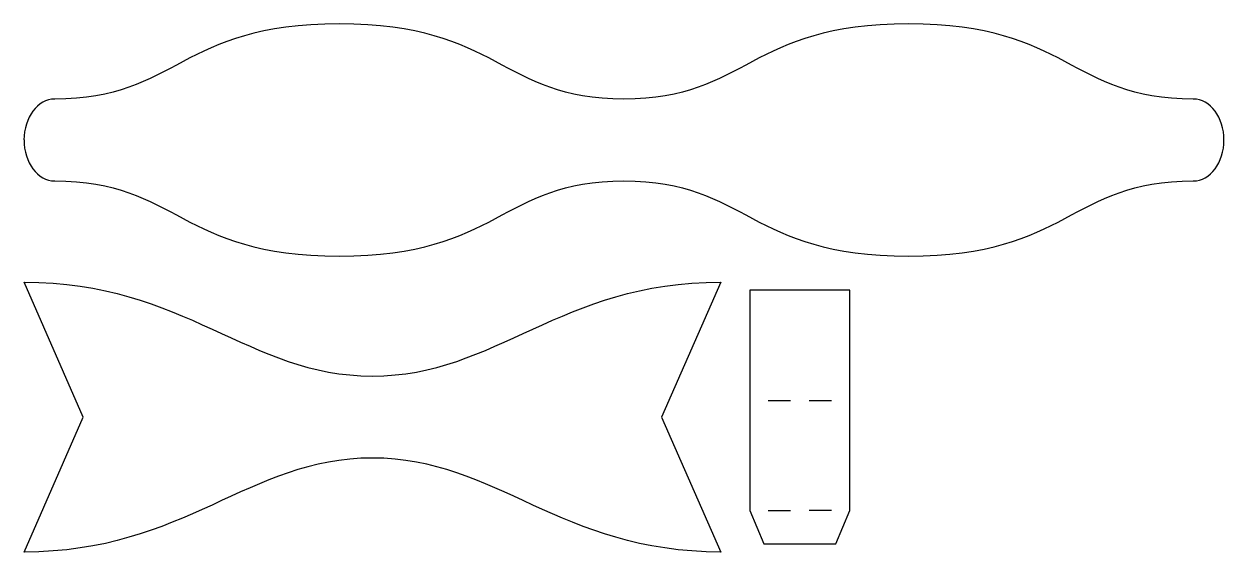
# Model space of a CAD drawing. Header units: centimetres. Extents: x -9.3 to 7.8, y 0.5 to 8.1.
import ezdxf

# ---------------------------------------------------------------- set-up
doc = ezdxf.new("R2010")
doc.units = ezdxf.units.CM
doc.header["$MEASUREMENT"] = 0
doc.layers.add('Layer 1', color=7, linetype='Continuous')

msp = doc.modelspace()

# ---------------------------------------------------------------- linework, layer by layer
at = {"layer": 'Layer 1', "color": 252}
for points, knots in [([(-9.30217, 6.41615), (-9.30217, 6.74008), (-9.10582, 7.0022), (-8.86394, 7.0022), (-8.86394, 7.0022), (-7.08755, 7.0022), (-7.09972, 8.07511), (-4.79706, 8.07511), (-4.79706, 8.07511), (-2.49439, 8.07511), (-2.50654, 7.0022), (-0.73018, 7.0022), (-0.73018, 7.0022), (1.04719, 7.0022), (1.03504, 8.07511), (3.33768, 8.07511), (3.33768, 8.07511), (5.64035, 8.07511), (5.6272, 7.0022), (7.40451, 7.0022), (7.40451, 7.0022), (7.64645, 7.0022), (7.84279, 6.74008), (7.84279, 6.41615), (7.84279, 6.41615), (7.84279, 6.09227), (7.64642, 5.83015), (7.40451, 5.83015), (7.40451, 5.83015), (5.6272, 5.83015), (5.64035, 4.75724), (3.33768, 4.75724), (3.33768, 4.75724), (1.03504, 4.75724), (1.04718, 5.83015), (-0.73018, 5.83015), (-0.73018, 5.83015), (-2.50657, 5.83015), (-2.4944, 4.75724), (-4.79706, 4.75724), (-4.79706, 4.75724), (-7.09973, 4.75724), (-7.08756, 5.83015), (-8.86394, 5.83015), (-8.86394, 5.83015), (-9.10582, 5.83017), (-9.30217, 6.0923), (-9.30217, 6.41615)], [0, 0, 0, 0, 0.07692308, 0.07692308, 0.07692308, 0.07692308, 0.15384615, 0.15384615, 0.15384615, 0.15384615, 0.23076923, 0.23076923, 0.23076923, 0.23076923, 0.30769231, 0.30769231, 0.30769231, 0.30769231, 0.38461538, 0.38461538, 0.38461538, 0.38461538, 0.46153846, 0.46153846, 0.46153846, 0.46153846, 0.53846154, 0.53846154, 0.53846154, 0.53846154, 0.61538462, 0.61538462, 0.61538462, 0.61538462, 0.69230769, 0.69230769, 0.69230769, 0.69230769, 0.76923077, 0.76923077, 0.76923077, 0.76923077, 0.84615385, 0.84615385, 0.84615385, 0.84615385, 1, 1, 1, 1]), ([(-4.32432, 3.04064), (-6.10071, 3.04064), (-6.99947, 4.38377), (-9.30216, 4.38377), (-9.30216, 4.38377), (-9.30216, 4.38377), (-8.45496, 2.45459), (-8.45496, 2.45459), (-8.45496, 2.45459), (-8.45496, 2.45459), (-9.30216, 0.52435), (-9.30216, 0.52435), (-9.30216, 0.52435), (-6.99949, 0.52435), (-6.1007, 1.86854), (-4.32432, 1.86854), (-4.32432, 1.86854), (-2.54695, 1.86854), (-1.64817, 0.52435), (0.6545, 0.52435), (0.6545, 0.52435), (0.6545, 0.52435), (-0.1937, 2.45459), (-0.1937, 2.45459), (-0.1937, 2.45459), (-0.1937, 2.45459), (0.6545, 4.38377), (0.6545, 4.38377), (0.6545, 4.38377), (-1.64817, 4.38378), (-2.54696, 3.04064), (-4.32432, 3.04064)], [0, 0, 0, 0, 0.11111111, 0.11111111, 0.11111111, 0.11111111, 0.22222222, 0.22222222, 0.22222222, 0.22222222, 0.33333333, 0.33333333, 0.33333333, 0.33333333, 0.44444444, 0.44444444, 0.44444444, 0.44444444, 0.55555556, 0.55555556, 0.55555556, 0.55555556, 0.66666667, 0.66666667, 0.66666667, 0.66666667, 0.77777778, 0.77777778, 0.77777778, 0.77777778, 1, 1, 1, 1]), ([(2.49793, 4.26834), (2.49793, 4.26834), (2.49793, 2.69341), (2.49793, 2.69341), (2.49793, 2.69341), (2.49793, 2.69341), (2.49793, 1.11848), (2.49793, 1.11848), (2.49793, 1.11848), (2.49793, 1.11848), (2.2955, 0.63988), (2.2955, 0.63988), (2.2955, 0.63988), (2.2955, 0.63988), (1.27021, 0.63987), (1.27021, 0.63987), (1.27021, 0.63987), (1.27021, 0.63987), (1.06775, 1.11847), (1.06775, 1.11847), (1.06775, 1.11847), (1.06775, 1.11847), (1.06775, 2.6934), (1.06775, 2.6934), (1.06775, 2.6934), (1.06775, 2.6934), (1.06775, 4.26833), (1.06775, 4.26833), (1.06775, 4.26833), (1.06775, 4.26833), (2.49793, 4.26834), (2.49793, 4.26834)], [0, 0, 0, 0, 0.11111111, 0.11111111, 0.11111111, 0.11111111, 0.22222222, 0.22222222, 0.22222222, 0.22222222, 0.33333333, 0.33333333, 0.33333333, 0.33333333, 0.44444444, 0.44444444, 0.44444444, 0.44444444, 0.55555556, 0.55555556, 0.55555556, 0.55555556, 0.66666667, 0.66666667, 0.66666667, 0.66666667, 0.77777778, 0.77777778, 0.77777778, 0.77777778, 1, 1, 1, 1])]:
    msp.add_open_spline(points, degree=3, knots=knots, dxfattribs=at)
at = {"layer": 'Layer 1', "color": 250, "lineweight": 25}
for points in [[(1.3307, 2.69341), (1.3307, 2.69341), (1.65137, 2.69341), (1.65137, 2.69341)], [(1.91431, 2.69341), (1.91431, 2.69341), (2.23499, 2.69341), (2.23499, 2.69341)], [(1.3307, 1.11845), (1.3307, 1.11845), (1.65137, 1.11845), (1.65137, 1.11845)], [(2.23499, 1.11845), (2.23499, 1.11845), (1.91431, 1.11845), (1.91431, 1.11845)]]:
    msp.add_open_spline(points, degree=3, dxfattribs=at)

doc.saveas('drawing.dxf')
